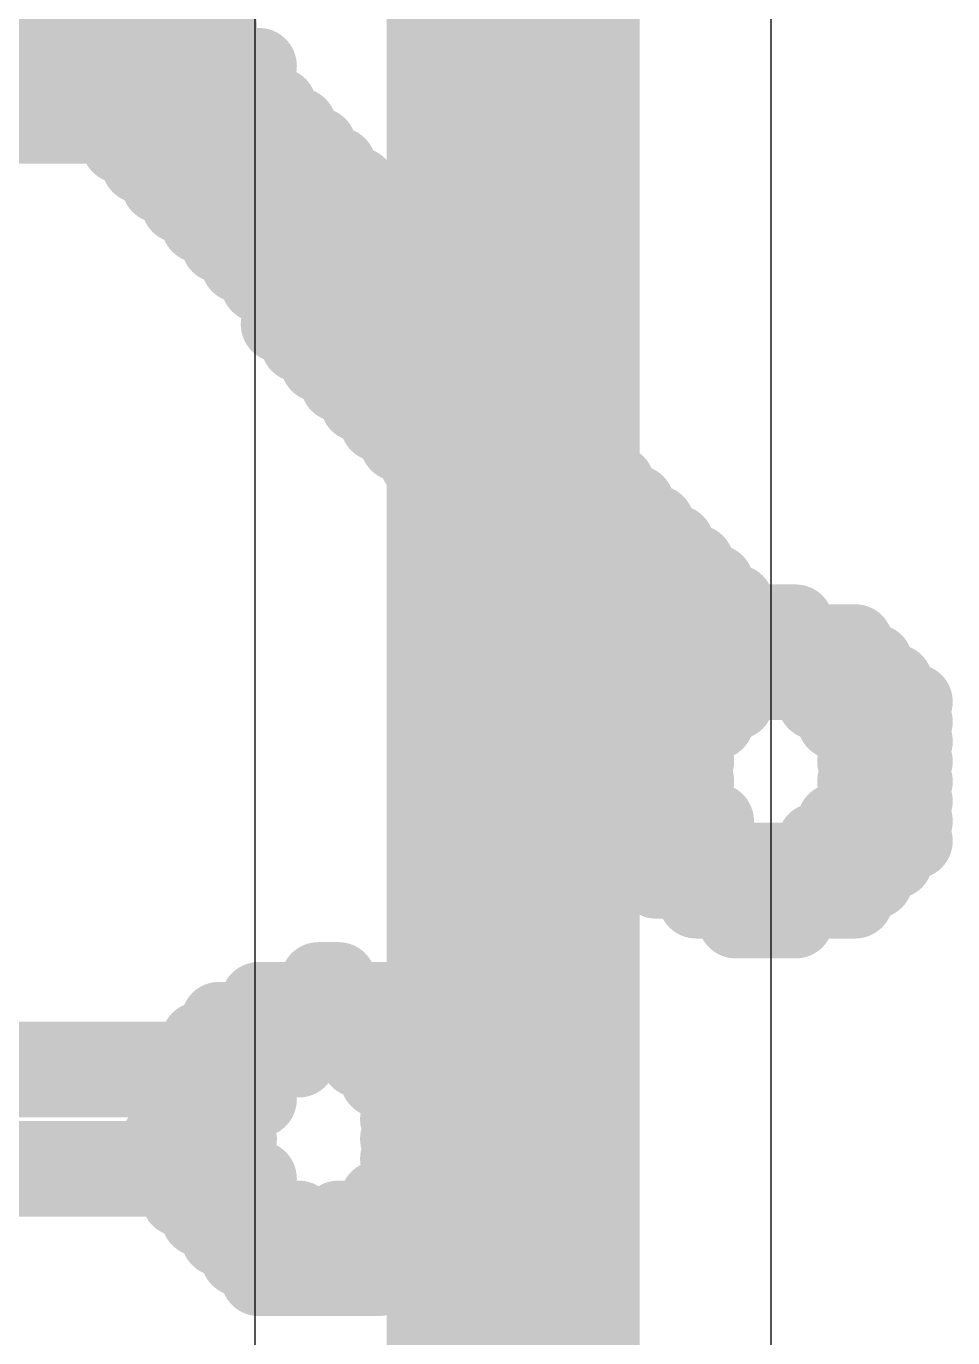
# Model space of a CAD drawing. Header units: inches. Extents: x -4 to 389, y 0 to 108.
# Drawn here: x 37.831 to 38.761, y 7.772 to 9.088 of the extents above; entities that cross this region are included whole.
import ezdxf

# ---------------------------------------------------------------- set-up
doc = ezdxf.new("R2010")
doc.units = ezdxf.units.IN
doc.layers.add('Bottom Overlay', color=54, linetype='Continuous')
doc.layers.add('Signal_2', color=76, linetype='Continuous')

msp = doc.modelspace()

# ---------------------------------------------------------------- linework, layer by layer
at = {"layer": 'Bottom Overlay'}
for points in [[(37.1673, 9.1077, 0.0762, 0.0762, 0), (38.0048, 9.1077, 0.0762, 0.0762, 0)], [(37.1673, 9.0877, 0.0762, 0.0762, 0), (38.0247, 9.0877, 0.0762, 0.0762, 0)], [(37.1673, 9.0678, 0.0762, 0.0762, 0), (38.0247, 9.0678, 0.0762, 0.0762, 0)], [(37.9849, 9.0479, 0.0762, 0.0762, 0), (38.0646, 9.0479, 0.0762, 0.0762, 0)], [(38.0048, 9.0279, 0.0762, 0.0762, 0), (38.0646, 9.0279, 0.0762, 0.0762, 0)], [(37.1873, 9.008, 0.0762, 0.0762, 0), (37.9649, 9.008, 0.0762, 0.0762, 0)], [(38.0247, 9.008, 0.0762, 0.0762, 0), (38.0846, 9.008, 0.0762, 0.0762, 0)], [(37.1873, 8.988, 0.0762, 0.0762, 0), (37.9649, 8.988, 0.0762, 0.0762, 0)], [(38.0447, 8.988, 0.0762, 0.0762, 0), (38.1045, 8.988, 0.0762, 0.0762, 0)], [(37.925, 8.9681, 0.0762, 0.0762, 0), (37.9849, 8.9681, 0.0762, 0.0762, 0)], [(38.0646, 8.9681, 0.0762, 0.0762, 0), (38.1245, 8.9681, 0.0762, 0.0762, 0)], [(37.945, 8.9482, 0.0762, 0.0762, 0), (38.0048, 8.9482, 0.0762, 0.0762, 0)], [(38.0846, 8.9482, 0.0762, 0.0762, 0), (38.1444, 8.9482, 0.0762, 0.0762, 0)], [(37.9649, 8.9282, 0.0762, 0.0762, 0), (38.0247, 8.9282, 0.0762, 0.0762, 0)], [(38.1045, 8.9282, 0.0762, 0.0762, 0), (38.1643, 8.9282, 0.0762, 0.0762, 0)], [(37.9849, 8.9083, 0.0762, 0.0762, 0), (38.0447, 8.9083, 0.0762, 0.0762, 0)], [(38.1045, 8.9083, 0.0762, 0.0762, 0), (38.1843, 8.9083, 0.0762, 0.0762, 0)], [(38.0048, 8.8883, 0.0762, 0.0762, 0), (38.0646, 8.8883, 0.0762, 0.0762, 0)], [(38.1245, 8.8883, 0.0762, 0.0762, 0), (38.2042, 8.8883, 0.0762, 0.0762, 0)], [(38.0247, 8.8684, 0.0762, 0.0762, 0), (38.0846, 8.8684, 0.0762, 0.0762, 0)], [(38.1444, 8.8684, 0.0762, 0.0762, 0), (38.2242, 8.8684, 0.0762, 0.0762, 0)], [(38.0447, 8.8485, 0.0762, 0.0762, 0), (38.1045, 8.8485, 0.0762, 0.0762, 0)], [(38.1643, 8.8485, 0.0762, 0.0762, 0), (38.2242, 8.8485, 0.0762, 0.0762, 0)], [(38.0646, 8.8285, 0.0762, 0.0762, 0), (38.1245, 8.8285, 0.0762, 0.0762, 0)], [(38.1843, 8.8285, 0.0762, 0.0762, 0), (38.2441, 8.8285, 0.0762, 0.0762, 0)], [(38.0846, 8.8086, 0.0762, 0.0762, 0), (38.1444, 8.8086, 0.0762, 0.0762, 0)], [(38.2042, 8.8086, 0.0762, 0.0762, 0), (38.264, 8.8086, 0.0762, 0.0762, 0)], [(38.0846, 8.7886, 0.0762, 0.0762, 0), (38.1643, 8.7886, 0.0762, 0.0762, 0)], [(38.2242, 8.7886, 0.0762, 0.0762, 0), (38.284, 8.7886, 0.0762, 0.0762, 0)], [(38.1045, 8.7687, 0.0762, 0.0762, 0), (38.1843, 8.7687, 0.0762, 0.0762, 0)], [(38.2441, 8.7687, 0.0762, 0.0762, 0), (38.3039, 8.7687, 0.0762, 0.0762, 0)], [(38.1245, 8.7488, 0.0762, 0.0762, 0), (38.2042, 8.7488, 0.0762, 0.0762, 0)], [(38.264, 8.7488, 0.0762, 0.0762, 0), (38.3239, 8.7488, 0.0762, 0.0762, 0)], [(38.1444, 8.7288, 0.0762, 0.0762, 0), (38.2242, 8.7288, 0.0762, 0.0762, 0)], [(38.284, 8.7288, 0.0762, 0.0762, 0), (38.3438, 8.7288, 0.0762, 0.0762, 0)], [(38.1643, 8.7089, 0.0762, 0.0762, 0), (38.2242, 8.7089, 0.0762, 0.0762, 0)], [(38.284, 8.7089, 0.0762, 0.0762, 0), (38.3637, 8.7089, 0.0762, 0.0762, 0)], [(38.1843, 8.6889, 0.0762, 0.0762, 0), (38.2441, 8.6889, 0.0762, 0.0762, 0)], [(38.3239, 8.6889, 0.0762, 0.0762, 0), (38.3837, 8.6889, 0.0762, 0.0762, 0)], [(38.2042, 8.669, 0.0762, 0.0762, 0), (38.264, 8.669, 0.0762, 0.0762, 0)], [(38.3239, 8.669, 0.0762, 0.0762, 0), (38.4036, 8.669, 0.0762, 0.0762, 0)], [(38.2242, 8.6491, 0.0762, 0.0762, 0), (38.284, 8.6491, 0.0762, 0.0762, 0)], [(38.3438, 8.6491, 0.0762, 0.0762, 0), (38.4036, 8.6491, 0.0762, 0.0762, 0)], [(38.2441, 8.6291, 0.0762, 0.0762, 0), (38.3039, 8.6291, 0.0762, 0.0762, 0)], [(38.3637, 8.6291, 0.0762, 0.0762, 0), (38.4236, 8.6291, 0.0762, 0.0762, 0)], [(38.264, 8.6092, 0.0762, 0.0762, 0), (38.3239, 8.6092, 0.0762, 0.0762, 0)], [(38.3837, 8.6092, 0.0762, 0.0762, 0), (38.4435, 8.6092, 0.0762, 0.0762, 0)], [(38.284, 8.5892, 0.0762, 0.0762, 0), (38.3438, 8.5892, 0.0762, 0.0762, 0)], [(38.4036, 8.5892, 0.0762, 0.0762, 0), (38.4634, 8.5892, 0.0762, 0.0762, 0)], [(38.3039, 8.5693, 0.0762, 0.0762, 0), (38.3637, 8.5693, 0.0762, 0.0762, 0)], [(38.4236, 8.5693, 0.0762, 0.0762, 0), (38.4834, 8.5693, 0.0762, 0.0762, 0)], [(38.3239, 8.5494, 0.0762, 0.0762, 0), (38.3837, 8.5494, 0.0762, 0.0762, 0)], [(38.4435, 8.5494, 0.0762, 0.0762, 0), (38.5033, 8.5494, 0.0762, 0.0762, 0)], [(38.3438, 8.5294, 0.0762, 0.0762, 0), (38.4036, 8.5294, 0.0762, 0.0762, 0)], [(38.4634, 8.5294, 0.0762, 0.0762, 0), (38.5233, 8.5294, 0.0762, 0.0762, 0)], [(38.3637, 8.5095, 0.0762, 0.0762, 0), (38.4236, 8.5095, 0.0762, 0.0762, 0)], [(38.4634, 8.5095, 0.0762, 0.0762, 0), (38.5432, 8.5095, 0.0762, 0.0762, 0)], [(38.3837, 8.4895, 0.0762, 0.0762, 0), (38.4435, 8.4895, 0.0762, 0.0762, 0)], [(38.4834, 8.4895, 0.0762, 0.0762, 0), (38.603, 8.4895, 0.0762, 0.0762, 0)], [(38.3837, 8.4696, 0.0762, 0.0762, 0), (38.6628, 8.4696, 0.0762, 0.0762, 0)], [(38.4036, 8.4497, 0.0762, 0.0762, 0), (38.6828, 8.4497, 0.0762, 0.0762, 0)], [(38.4236, 8.4297, 0.0762, 0.0762, 0), (38.7027, 8.4297, 0.0762, 0.0762, 0)], [(38.4435, 8.4098, 0.0762, 0.0762, 0), (38.5432, 8.4098, 0.0762, 0.0762, 0)], [(38.623, 8.4098, 0.0762, 0.0762, 0), (38.7227, 8.4098, 0.0762, 0.0762, 0)], [(38.4435, 8.3898, 0.0762, 0.0762, 0), (38.5233, 8.3898, 0.0762, 0.0762, 0)], [(38.6429, 8.3898, 0.0762, 0.0762, 0), (38.7227, 8.3898, 0.0762, 0.0762, 0)], [(38.4236, 8.3699, 0.0762, 0.0762, 0), (38.5033, 8.3699, 0.0762, 0.0762, 0)], [(38.6628, 8.3699, 0.0762, 0.0762, 0), (38.7227, 8.3699, 0.0762, 0.0762, 0)], [(38.4236, 8.35, 0.0762, 0.0762, 0), (38.5033, 8.35, 0.0762, 0.0762, 0)], [(38.6628, 8.35, 0.0762, 0.0762, 0), (38.7227, 8.35, 0.0762, 0.0762, 0)], [(38.4236, 8.33, 0.0762, 0.0762, 0), (38.5033, 8.33, 0.0762, 0.0762, 0)], [(38.6628, 8.33, 0.0762, 0.0762, 0), (38.7227, 8.33, 0.0762, 0.0762, 0)], [(38.4236, 8.3101, 0.0762, 0.0762, 0), (38.5033, 8.3101, 0.0762, 0.0762, 0)], [(38.6628, 8.3101, 0.0762, 0.0762, 0), (38.7227, 8.3101, 0.0762, 0.0762, 0)], [(38.4435, 8.2901, 0.0762, 0.0762, 0), (38.5233, 8.2901, 0.0762, 0.0762, 0)], [(38.6429, 8.2901, 0.0762, 0.0762, 0), (38.7227, 8.2901, 0.0762, 0.0762, 0)], [(38.4435, 8.2702, 0.0762, 0.0762, 0), (38.5233, 8.2702, 0.0762, 0.0762, 0)], [(38.623, 8.2702, 0.0762, 0.0762, 0), (38.7227, 8.2702, 0.0762, 0.0762, 0)], [(38.4634, 8.2503, 0.0762, 0.0762, 0), (38.7027, 8.2503, 0.0762, 0.0762, 0)], [(38.4634, 8.2303, 0.0762, 0.0762, 0), (38.6828, 8.2303, 0.0762, 0.0762, 0)], [(38.5033, 8.2104, 0.0762, 0.0762, 0), (38.6628, 8.2104, 0.0762, 0.0762, 0)], [(38.5432, 8.1904, 0.0762, 0.0762, 0), (38.603, 8.1904, 0.0762, 0.0762, 0)], [(38.1245, 8.1306, 0.0762, 0.0762, 0), (38.1444, 8.1306, 0.0762, 0.0762, 0)], [(38.0646, 8.1107, 0.0762, 0.0762, 0), (38.2042, 8.1107, 0.0762, 0.0762, 0)], [(38.0247, 8.0907, 0.0762, 0.0762, 0), (38.2242, 8.0907, 0.0762, 0.0762, 0)], [(38.0048, 8.0708, 0.0762, 0.0762, 0), (38.2441, 8.0708, 0.0762, 0.0762, 0)], [(37.7256, 8.0509, 0.0762, 0.0762, 0), (38.1045, 8.0509, 0.0762, 0.0762, 0)], [(38.1643, 8.0509, 0.0762, 0.0762, 0), (38.264, 8.0509, 0.0762, 0.0762, 0)], [(37.7456, 8.0309, 0.0762, 0.0762, 0), (38.0646, 8.0309, 0.0762, 0.0762, 0)], [(38.1843, 8.0309, 0.0762, 0.0762, 0), (38.264, 8.0309, 0.0762, 0.0762, 0)], [(37.9849, 8.011, 0.0762, 0.0762, 0), (38.0646, 8.011, 0.0762, 0.0762, 0)], [(38.2042, 8.011, 0.0762, 0.0762, 0), (38.284, 8.011, 0.0762, 0.0762, 0)], [(37.9849, 7.991, 0.0762, 0.0762, 0), (38.0447, 7.991, 0.0762, 0.0762, 0)], [(38.2042, 7.991, 0.0762, 0.0762, 0), (38.284, 7.991, 0.0762, 0.0762, 0)], [(37.9649, 7.9711, 0.0762, 0.0762, 0), (38.0447, 7.9711, 0.0762, 0.0762, 0)], [(38.2042, 7.9711, 0.0762, 0.0762, 0), (38.284, 7.9711, 0.0762, 0.0762, 0)], [(37.7057, 7.9511, 0.0762, 0.0762, 0), (38.0447, 7.9511, 0.0762, 0.0762, 0)], [(38.2042, 7.9511, 0.0762, 0.0762, 0), (38.284, 7.9511, 0.0762, 0.0762, 0)], [(37.7057, 7.9312, 0.0762, 0.0762, 0), (38.0646, 7.9312, 0.0762, 0.0762, 0)], [(38.2042, 7.9312, 0.0762, 0.0762, 0), (38.264, 7.9312, 0.0762, 0.0762, 0)], [(37.9849, 7.9113, 0.0762, 0.0762, 0), (38.0646, 7.9113, 0.0762, 0.0762, 0)], [(38.1843, 7.9113, 0.0762, 0.0762, 0), (38.264, 7.9113, 0.0762, 0.0762, 0)], [(38.0048, 7.8913, 0.0762, 0.0762, 0), (38.1045, 7.8913, 0.0762, 0.0762, 0)], [(38.1444, 7.8913, 0.0762, 0.0762, 0), (38.264, 7.8913, 0.0762, 0.0762, 0)], [(38.0247, 7.8714, 0.0762, 0.0762, 0), (38.2441, 7.8714, 0.0762, 0.0762, 0)], [(38.0447, 7.8514, 0.0762, 0.0762, 0), (38.2242, 7.8514, 0.0762, 0.0762, 0)], [(38.0646, 7.8315, 0.0762, 0.0762, 0), (38.1843, 7.8315, 0.0762, 0.0762, 0)]]:
    msp.add_lwpolyline(points, format="xyseb", dxfattribs=at)
for points in [[(37.9858, 9.1077, 0.0381, 0.0381, 1), (38.0239, 9.1077, 0.0381, 0.0381, 1)], [(38.0057, 9.0877, 0.0381, 0.0381, 1), (38.0438, 9.0877, 0.0381, 0.0381, 1)], [(38.0057, 9.0678, 0.0381, 0.0381, 1), (38.0438, 9.0678, 0.0381, 0.0381, 1)], [(37.9658, 9.0479, 0.0381, 0.0381, 1), (38.0039, 9.0479, 0.0381, 0.0381, 1)], [(38.0456, 9.0479, 0.0381, 0.0381, 1), (38.0837, 9.0479, 0.0381, 0.0381, 1)], [(37.9858, 9.0279, 0.0381, 0.0381, 1), (38.0239, 9.0279, 0.0381, 0.0381, 1)], [(38.0456, 9.0279, 0.0381, 0.0381, 1), (38.0837, 9.0279, 0.0381, 0.0381, 1)], [(37.9459, 9.008, 0.0381, 0.0381, 1), (37.984, 9.008, 0.0381, 0.0381, 1)], [(38.0057, 9.008, 0.0381, 0.0381, 1), (38.0438, 9.008, 0.0381, 0.0381, 1)], [(38.0655, 9.008, 0.0381, 0.0381, 1), (38.1036, 9.008, 0.0381, 0.0381, 1)], [(37.9459, 8.988, 0.0381, 0.0381, 1), (37.984, 8.988, 0.0381, 0.0381, 1)], [(38.0256, 8.988, 0.0381, 0.0381, 1), (38.0637, 8.988, 0.0381, 0.0381, 1)], [(38.0855, 8.988, 0.0381, 0.0381, 1), (38.1236, 8.988, 0.0381, 0.0381, 1)], [(37.906, 8.9681, 0.0381, 0.0381, 1), (37.9441, 8.9681, 0.0381, 0.0381, 1)], [(37.9658, 8.9681, 0.0381, 0.0381, 1), (38.0039, 8.9681, 0.0381, 0.0381, 1)], [(38.0456, 8.9681, 0.0381, 0.0381, 1), (38.0837, 8.9681, 0.0381, 0.0381, 1)], [(38.1054, 8.9681, 0.0381, 0.0381, 1), (38.1435, 8.9681, 0.0381, 0.0381, 1)], [(37.9259, 8.9482, 0.0381, 0.0381, 1), (37.964, 8.9482, 0.0381, 0.0381, 1)], [(37.9858, 8.9482, 0.0381, 0.0381, 1), (38.0239, 8.9482, 0.0381, 0.0381, 1)], [(38.0655, 8.9482, 0.0381, 0.0381, 1), (38.1036, 8.9482, 0.0381, 0.0381, 1)], [(38.1253, 8.9482, 0.0381, 0.0381, 1), (38.1634, 8.9482, 0.0381, 0.0381, 1)], [(37.9459, 8.9282, 0.0381, 0.0381, 1), (37.984, 8.9282, 0.0381, 0.0381, 1)], [(38.0057, 8.9282, 0.0381, 0.0381, 1), (38.0438, 8.9282, 0.0381, 0.0381, 1)], [(38.0855, 8.9282, 0.0381, 0.0381, 1), (38.1236, 8.9282, 0.0381, 0.0381, 1)], [(38.1453, 8.9282, 0.0381, 0.0381, 1), (38.1834, 8.9282, 0.0381, 0.0381, 1)], [(37.9658, 8.9083, 0.0381, 0.0381, 1), (38.0039, 8.9083, 0.0381, 0.0381, 1)], [(38.0256, 8.9083, 0.0381, 0.0381, 1), (38.0637, 8.9083, 0.0381, 0.0381, 1)], [(38.0855, 8.9083, 0.0381, 0.0381, 1), (38.1236, 8.9083, 0.0381, 0.0381, 1)], [(38.1652, 8.9083, 0.0381, 0.0381, 1), (38.2033, 8.9083, 0.0381, 0.0381, 1)], [(37.9858, 8.8883, 0.0381, 0.0381, 1), (38.0239, 8.8883, 0.0381, 0.0381, 1)], [(38.0456, 8.8883, 0.0381, 0.0381, 1), (38.0837, 8.8883, 0.0381, 0.0381, 1)], [(38.1054, 8.8883, 0.0381, 0.0381, 1), (38.1435, 8.8883, 0.0381, 0.0381, 1)], [(38.1852, 8.8883, 0.0381, 0.0381, 1), (38.2233, 8.8883, 0.0381, 0.0381, 1)], [(38.0057, 8.8684, 0.0381, 0.0381, 1), (38.0438, 8.8684, 0.0381, 0.0381, 1)], [(38.0655, 8.8684, 0.0381, 0.0381, 1), (38.1036, 8.8684, 0.0381, 0.0381, 1)], [(38.1253, 8.8684, 0.0381, 0.0381, 1), (38.1634, 8.8684, 0.0381, 0.0381, 1)], [(38.2051, 8.8684, 0.0381, 0.0381, 1), (38.2432, 8.8684, 0.0381, 0.0381, 1)], [(38.0256, 8.8485, 0.0381, 0.0381, 1), (38.0637, 8.8485, 0.0381, 0.0381, 1)], [(38.0855, 8.8485, 0.0381, 0.0381, 1), (38.1236, 8.8485, 0.0381, 0.0381, 1)], [(38.1453, 8.8485, 0.0381, 0.0381, 1), (38.1834, 8.8485, 0.0381, 0.0381, 1)], [(38.2051, 8.8485, 0.0381, 0.0381, 1), (38.2432, 8.8485, 0.0381, 0.0381, 1)], [(38.0456, 8.8285, 0.0381, 0.0381, 1), (38.0837, 8.8285, 0.0381, 0.0381, 1)], [(38.1054, 8.8285, 0.0381, 0.0381, 1), (38.1435, 8.8285, 0.0381, 0.0381, 1)], [(38.1652, 8.8285, 0.0381, 0.0381, 1), (38.2033, 8.8285, 0.0381, 0.0381, 1)], [(38.225, 8.8285, 0.0381, 0.0381, 1), (38.2631, 8.8285, 0.0381, 0.0381, 1)], [(38.0655, 8.8086, 0.0381, 0.0381, 1), (38.1036, 8.8086, 0.0381, 0.0381, 1)], [(38.1253, 8.8086, 0.0381, 0.0381, 1), (38.1634, 8.8086, 0.0381, 0.0381, 1)], [(38.1852, 8.8086, 0.0381, 0.0381, 1), (38.2233, 8.8086, 0.0381, 0.0381, 1)], [(38.245, 8.8086, 0.0381, 0.0381, 1), (38.2831, 8.8086, 0.0381, 0.0381, 1)], [(38.0655, 8.7886, 0.0381, 0.0381, 1), (38.1036, 8.7886, 0.0381, 0.0381, 1)], [(38.1453, 8.7886, 0.0381, 0.0381, 1), (38.1834, 8.7886, 0.0381, 0.0381, 1)], [(38.2051, 8.7886, 0.0381, 0.0381, 1), (38.2432, 8.7886, 0.0381, 0.0381, 1)], [(38.2649, 8.7886, 0.0381, 0.0381, 1), (38.303, 8.7886, 0.0381, 0.0381, 1)], [(38.0855, 8.7687, 0.0381, 0.0381, 1), (38.1236, 8.7687, 0.0381, 0.0381, 1)], [(38.1652, 8.7687, 0.0381, 0.0381, 1), (38.2033, 8.7687, 0.0381, 0.0381, 1)], [(38.225, 8.7687, 0.0381, 0.0381, 1), (38.2631, 8.7687, 0.0381, 0.0381, 1)], [(38.2849, 8.7687, 0.0381, 0.0381, 1), (38.323, 8.7687, 0.0381, 0.0381, 1)], [(38.1054, 8.7488, 0.0381, 0.0381, 1), (38.1435, 8.7488, 0.0381, 0.0381, 1)], [(38.1852, 8.7488, 0.0381, 0.0381, 1), (38.2233, 8.7488, 0.0381, 0.0381, 1)], [(38.245, 8.7488, 0.0381, 0.0381, 1), (38.2831, 8.7488, 0.0381, 0.0381, 1)], [(38.3048, 8.7488, 0.0381, 0.0381, 1), (38.3429, 8.7488, 0.0381, 0.0381, 1)], [(38.1253, 8.7288, 0.0381, 0.0381, 1), (38.1634, 8.7288, 0.0381, 0.0381, 1)], [(38.2051, 8.7288, 0.0381, 0.0381, 1), (38.2432, 8.7288, 0.0381, 0.0381, 1)], [(38.2649, 8.7288, 0.0381, 0.0381, 1), (38.303, 8.7288, 0.0381, 0.0381, 1)], [(38.3247, 8.7288, 0.0381, 0.0381, 1), (38.3628, 8.7288, 0.0381, 0.0381, 1)], [(38.1453, 8.7089, 0.0381, 0.0381, 1), (38.1834, 8.7089, 0.0381, 0.0381, 1)], [(38.2051, 8.7089, 0.0381, 0.0381, 1), (38.2432, 8.7089, 0.0381, 0.0381, 1)], [(38.2649, 8.7089, 0.0381, 0.0381, 1), (38.303, 8.7089, 0.0381, 0.0381, 1)], [(38.3447, 8.7089, 0.0381, 0.0381, 1), (38.3828, 8.7089, 0.0381, 0.0381, 1)], [(38.1652, 8.6889, 0.0381, 0.0381, 1), (38.2033, 8.6889, 0.0381, 0.0381, 1)], [(38.225, 8.6889, 0.0381, 0.0381, 1), (38.2631, 8.6889, 0.0381, 0.0381, 1)], [(38.3048, 8.6889, 0.0381, 0.0381, 1), (38.3429, 8.6889, 0.0381, 0.0381, 1)], [(38.3646, 8.6889, 0.0381, 0.0381, 1), (38.4027, 8.6889, 0.0381, 0.0381, 1)], [(38.1852, 8.669, 0.0381, 0.0381, 1), (38.2233, 8.669, 0.0381, 0.0381, 1)], [(38.245, 8.669, 0.0381, 0.0381, 1), (38.2831, 8.669, 0.0381, 0.0381, 1)], [(38.3048, 8.669, 0.0381, 0.0381, 1), (38.3429, 8.669, 0.0381, 0.0381, 1)], [(38.3846, 8.669, 0.0381, 0.0381, 1), (38.4227, 8.669, 0.0381, 0.0381, 1)], [(38.2051, 8.6491, 0.0381, 0.0381, 1), (38.2432, 8.6491, 0.0381, 0.0381, 1)], [(38.2649, 8.6491, 0.0381, 0.0381, 1), (38.303, 8.6491, 0.0381, 0.0381, 1)], [(38.3247, 8.6491, 0.0381, 0.0381, 1), (38.3628, 8.6491, 0.0381, 0.0381, 1)], [(38.3846, 8.6491, 0.0381, 0.0381, 1), (38.4227, 8.6491, 0.0381, 0.0381, 1)], [(38.225, 8.6291, 0.0381, 0.0381, 1), (38.2631, 8.6291, 0.0381, 0.0381, 1)], [(38.2849, 8.6291, 0.0381, 0.0381, 1), (38.323, 8.6291, 0.0381, 0.0381, 1)], [(38.3447, 8.6291, 0.0381, 0.0381, 1), (38.3828, 8.6291, 0.0381, 0.0381, 1)], [(38.4045, 8.6291, 0.0381, 0.0381, 1), (38.4426, 8.6291, 0.0381, 0.0381, 1)], [(38.245, 8.6092, 0.0381, 0.0381, 1), (38.2831, 8.6092, 0.0381, 0.0381, 1)], [(38.3048, 8.6092, 0.0381, 0.0381, 1), (38.3429, 8.6092, 0.0381, 0.0381, 1)], [(38.3646, 8.6092, 0.0381, 0.0381, 1), (38.4027, 8.6092, 0.0381, 0.0381, 1)], [(38.4244, 8.6092, 0.0381, 0.0381, 1), (38.4625, 8.6092, 0.0381, 0.0381, 1)], [(38.2649, 8.5892, 0.0381, 0.0381, 1), (38.303, 8.5892, 0.0381, 0.0381, 1)], [(38.3247, 8.5892, 0.0381, 0.0381, 1), (38.3628, 8.5892, 0.0381, 0.0381, 1)], [(38.3846, 8.5892, 0.0381, 0.0381, 1), (38.4227, 8.5892, 0.0381, 0.0381, 1)], [(38.4444, 8.5892, 0.0381, 0.0381, 1), (38.4825, 8.5892, 0.0381, 0.0381, 1)], [(38.2849, 8.5693, 0.0381, 0.0381, 1), (38.323, 8.5693, 0.0381, 0.0381, 1)], [(38.3447, 8.5693, 0.0381, 0.0381, 1), (38.3828, 8.5693, 0.0381, 0.0381, 1)], [(38.4045, 8.5693, 0.0381, 0.0381, 1), (38.4426, 8.5693, 0.0381, 0.0381, 1)], [(38.4643, 8.5693, 0.0381, 0.0381, 1), (38.5024, 8.5693, 0.0381, 0.0381, 1)], [(38.3048, 8.5494, 0.0381, 0.0381, 1), (38.3429, 8.5494, 0.0381, 0.0381, 1)], [(38.3646, 8.5494, 0.0381, 0.0381, 1), (38.4027, 8.5494, 0.0381, 0.0381, 1)], [(38.4244, 8.5494, 0.0381, 0.0381, 1), (38.4625, 8.5494, 0.0381, 0.0381, 1)], [(38.4843, 8.5494, 0.0381, 0.0381, 1), (38.5224, 8.5494, 0.0381, 0.0381, 1)], [(38.3247, 8.5294, 0.0381, 0.0381, 1), (38.3628, 8.5294, 0.0381, 0.0381, 1)], [(38.3846, 8.5294, 0.0381, 0.0381, 1), (38.4227, 8.5294, 0.0381, 0.0381, 1)], [(38.4444, 8.5294, 0.0381, 0.0381, 1), (38.4825, 8.5294, 0.0381, 0.0381, 1)], [(38.5042, 8.5294, 0.0381, 0.0381, 1), (38.5423, 8.5294, 0.0381, 0.0381, 1)], [(38.3447, 8.5095, 0.0381, 0.0381, 1), (38.3828, 8.5095, 0.0381, 0.0381, 1)], [(38.4045, 8.5095, 0.0381, 0.0381, 1), (38.4426, 8.5095, 0.0381, 0.0381, 1)], [(38.4444, 8.5095, 0.0381, 0.0381, 1), (38.4825, 8.5095, 0.0381, 0.0381, 1)], [(38.5241, 8.5095, 0.0381, 0.0381, 1), (38.5622, 8.5095, 0.0381, 0.0381, 1)], [(38.3646, 8.4895, 0.0381, 0.0381, 1), (38.4027, 8.4895, 0.0381, 0.0381, 1)], [(38.4244, 8.4895, 0.0381, 0.0381, 1), (38.4625, 8.4895, 0.0381, 0.0381, 1)], [(38.4643, 8.4895, 0.0381, 0.0381, 1), (38.5024, 8.4895, 0.0381, 0.0381, 1)], [(38.584, 8.4895, 0.0381, 0.0381, 1), (38.6221, 8.4895, 0.0381, 0.0381, 1)], [(38.3646, 8.4696, 0.0381, 0.0381, 1), (38.4027, 8.4696, 0.0381, 0.0381, 1)], [(38.6438, 8.4696, 0.0381, 0.0381, 1), (38.6819, 8.4696, 0.0381, 0.0381, 1)], [(38.3846, 8.4497, 0.0381, 0.0381, 1), (38.4227, 8.4497, 0.0381, 0.0381, 1)], [(38.6637, 8.4497, 0.0381, 0.0381, 1), (38.7018, 8.4497, 0.0381, 0.0381, 1)], [(38.4045, 8.4297, 0.0381, 0.0381, 1), (38.4426, 8.4297, 0.0381, 0.0381, 1)], [(38.6837, 8.4297, 0.0381, 0.0381, 1), (38.7218, 8.4297, 0.0381, 0.0381, 1)], [(38.4244, 8.4098, 0.0381, 0.0381, 1), (38.4625, 8.4098, 0.0381, 0.0381, 1)], [(38.5241, 8.4098, 0.0381, 0.0381, 1), (38.5622, 8.4098, 0.0381, 0.0381, 1)], [(38.6039, 8.4098, 0.0381, 0.0381, 1), (38.642, 8.4098, 0.0381, 0.0381, 1)], [(38.7036, 8.4098, 0.0381, 0.0381, 1), (38.7417, 8.4098, 0.0381, 0.0381, 1)], [(38.4244, 8.3898, 0.0381, 0.0381, 1), (38.4625, 8.3898, 0.0381, 0.0381, 1)], [(38.5042, 8.3898, 0.0381, 0.0381, 1), (38.5423, 8.3898, 0.0381, 0.0381, 1)], [(38.6238, 8.3898, 0.0381, 0.0381, 1), (38.6619, 8.3898, 0.0381, 0.0381, 1)], [(38.7036, 8.3898, 0.0381, 0.0381, 1), (38.7417, 8.3898, 0.0381, 0.0381, 1)], [(38.4045, 8.3699, 0.0381, 0.0381, 1), (38.4426, 8.3699, 0.0381, 0.0381, 1)], [(38.4843, 8.3699, 0.0381, 0.0381, 1), (38.5224, 8.3699, 0.0381, 0.0381, 1)], [(38.6438, 8.3699, 0.0381, 0.0381, 1), (38.6819, 8.3699, 0.0381, 0.0381, 1)], [(38.7036, 8.3699, 0.0381, 0.0381, 1), (38.7417, 8.3699, 0.0381, 0.0381, 1)], [(38.4045, 8.35, 0.0381, 0.0381, 1), (38.4426, 8.35, 0.0381, 0.0381, 1)], [(38.4843, 8.35, 0.0381, 0.0381, 1), (38.5224, 8.35, 0.0381, 0.0381, 1)], [(38.6438, 8.35, 0.0381, 0.0381, 1), (38.6819, 8.35, 0.0381, 0.0381, 1)], [(38.7036, 8.35, 0.0381, 0.0381, 1), (38.7417, 8.35, 0.0381, 0.0381, 1)], [(38.4045, 8.33, 0.0381, 0.0381, 1), (38.4426, 8.33, 0.0381, 0.0381, 1)], [(38.4843, 8.33, 0.0381, 0.0381, 1), (38.5224, 8.33, 0.0381, 0.0381, 1)], [(38.6438, 8.33, 0.0381, 0.0381, 1), (38.6819, 8.33, 0.0381, 0.0381, 1)], [(38.7036, 8.33, 0.0381, 0.0381, 1), (38.7417, 8.33, 0.0381, 0.0381, 1)], [(38.4045, 8.3101, 0.0381, 0.0381, 1), (38.4426, 8.3101, 0.0381, 0.0381, 1)], [(38.4843, 8.3101, 0.0381, 0.0381, 1), (38.5224, 8.3101, 0.0381, 0.0381, 1)], [(38.6438, 8.3101, 0.0381, 0.0381, 1), (38.6819, 8.3101, 0.0381, 0.0381, 1)], [(38.7036, 8.3101, 0.0381, 0.0381, 1), (38.7417, 8.3101, 0.0381, 0.0381, 1)], [(38.4244, 8.2901, 0.0381, 0.0381, 1), (38.4625, 8.2901, 0.0381, 0.0381, 1)], [(38.5042, 8.2901, 0.0381, 0.0381, 1), (38.5423, 8.2901, 0.0381, 0.0381, 1)], [(38.6238, 8.2901, 0.0381, 0.0381, 1), (38.6619, 8.2901, 0.0381, 0.0381, 1)], [(38.7036, 8.2901, 0.0381, 0.0381, 1), (38.7417, 8.2901, 0.0381, 0.0381, 1)], [(38.4244, 8.2702, 0.0381, 0.0381, 1), (38.4625, 8.2702, 0.0381, 0.0381, 1)], [(38.5042, 8.2702, 0.0381, 0.0381, 1), (38.5423, 8.2702, 0.0381, 0.0381, 1)], [(38.6039, 8.2702, 0.0381, 0.0381, 1), (38.642, 8.2702, 0.0381, 0.0381, 1)], [(38.7036, 8.2702, 0.0381, 0.0381, 1), (38.7417, 8.2702, 0.0381, 0.0381, 1)], [(38.4444, 8.2503, 0.0381, 0.0381, 1), (38.4825, 8.2503, 0.0381, 0.0381, 1)], [(38.6837, 8.2503, 0.0381, 0.0381, 1), (38.7218, 8.2503, 0.0381, 0.0381, 1)], [(38.4444, 8.2303, 0.0381, 0.0381, 1), (38.4825, 8.2303, 0.0381, 0.0381, 1)], [(38.6637, 8.2303, 0.0381, 0.0381, 1), (38.7018, 8.2303, 0.0381, 0.0381, 1)], [(38.4843, 8.2104, 0.0381, 0.0381, 1), (38.5224, 8.2104, 0.0381, 0.0381, 1)], [(38.6438, 8.2104, 0.0381, 0.0381, 1), (38.6819, 8.2104, 0.0381, 0.0381, 1)], [(38.5241, 8.1904, 0.0381, 0.0381, 1), (38.5622, 8.1904, 0.0381, 0.0381, 1)], [(38.584, 8.1904, 0.0381, 0.0381, 1), (38.6221, 8.1904, 0.0381, 0.0381, 1)], [(38.1054, 8.1306, 0.0381, 0.0381, 1), (38.1435, 8.1306, 0.0381, 0.0381, 1)], [(38.1253, 8.1306, 0.0381, 0.0381, 1), (38.1634, 8.1306, 0.0381, 0.0381, 1)], [(38.0456, 8.1107, 0.0381, 0.0381, 1), (38.0837, 8.1107, 0.0381, 0.0381, 1)], [(38.1852, 8.1107, 0.0381, 0.0381, 1), (38.2233, 8.1107, 0.0381, 0.0381, 1)], [(38.0057, 8.0907, 0.0381, 0.0381, 1), (38.0438, 8.0907, 0.0381, 0.0381, 1)], [(38.2051, 8.0907, 0.0381, 0.0381, 1), (38.2432, 8.0907, 0.0381, 0.0381, 1)], [(37.9858, 8.0708, 0.0381, 0.0381, 1), (38.0239, 8.0708, 0.0381, 0.0381, 1)], [(38.225, 8.0708, 0.0381, 0.0381, 1), (38.2631, 8.0708, 0.0381, 0.0381, 1)], [(38.0855, 8.0509, 0.0381, 0.0381, 1), (38.1236, 8.0509, 0.0381, 0.0381, 1)], [(38.1453, 8.0509, 0.0381, 0.0381, 1), (38.1834, 8.0509, 0.0381, 0.0381, 1)], [(38.245, 8.0509, 0.0381, 0.0381, 1), (38.2831, 8.0509, 0.0381, 0.0381, 1)], [(38.0456, 8.0309, 0.0381, 0.0381, 1), (38.0837, 8.0309, 0.0381, 0.0381, 1)], [(38.1652, 8.0309, 0.0381, 0.0381, 1), (38.2033, 8.0309, 0.0381, 0.0381, 1)], [(38.245, 8.0309, 0.0381, 0.0381, 1), (38.2831, 8.0309, 0.0381, 0.0381, 1)], [(37.9658, 8.011, 0.0381, 0.0381, 1), (38.0039, 8.011, 0.0381, 0.0381, 1)], [(38.0456, 8.011, 0.0381, 0.0381, 1), (38.0837, 8.011, 0.0381, 0.0381, 1)], [(38.1852, 8.011, 0.0381, 0.0381, 1), (38.2233, 8.011, 0.0381, 0.0381, 1)], [(38.2649, 8.011, 0.0381, 0.0381, 1), (38.303, 8.011, 0.0381, 0.0381, 1)], [(37.9658, 7.991, 0.0381, 0.0381, 1), (38.0039, 7.991, 0.0381, 0.0381, 1)], [(38.0256, 7.991, 0.0381, 0.0381, 1), (38.0637, 7.991, 0.0381, 0.0381, 1)], [(38.1852, 7.991, 0.0381, 0.0381, 1), (38.2233, 7.991, 0.0381, 0.0381, 1)], [(38.2649, 7.991, 0.0381, 0.0381, 1), (38.303, 7.991, 0.0381, 0.0381, 1)], [(37.9459, 7.9711, 0.0381, 0.0381, 1), (37.984, 7.9711, 0.0381, 0.0381, 1)], [(38.0256, 7.9711, 0.0381, 0.0381, 1), (38.0637, 7.9711, 0.0381, 0.0381, 1)], [(38.1852, 7.9711, 0.0381, 0.0381, 1), (38.2233, 7.9711, 0.0381, 0.0381, 1)], [(38.2649, 7.9711, 0.0381, 0.0381, 1), (38.303, 7.9711, 0.0381, 0.0381, 1)], [(38.0256, 7.9511, 0.0381, 0.0381, 1), (38.0637, 7.9511, 0.0381, 0.0381, 1)], [(38.1852, 7.9511, 0.0381, 0.0381, 1), (38.2233, 7.9511, 0.0381, 0.0381, 1)], [(38.2649, 7.9511, 0.0381, 0.0381, 1), (38.303, 7.9511, 0.0381, 0.0381, 1)], [(38.0456, 7.9312, 0.0381, 0.0381, 1), (38.0837, 7.9312, 0.0381, 0.0381, 1)], [(38.1852, 7.9312, 0.0381, 0.0381, 1), (38.2233, 7.9312, 0.0381, 0.0381, 1)], [(38.245, 7.9312, 0.0381, 0.0381, 1), (38.2831, 7.9312, 0.0381, 0.0381, 1)], [(37.9658, 7.9113, 0.0381, 0.0381, 1), (38.0039, 7.9113, 0.0381, 0.0381, 1)], [(38.0456, 7.9113, 0.0381, 0.0381, 1), (38.0837, 7.9113, 0.0381, 0.0381, 1)], [(38.1652, 7.9113, 0.0381, 0.0381, 1), (38.2033, 7.9113, 0.0381, 0.0381, 1)], [(38.245, 7.9113, 0.0381, 0.0381, 1), (38.2831, 7.9113, 0.0381, 0.0381, 1)], [(37.9858, 7.8913, 0.0381, 0.0381, 1), (38.0239, 7.8913, 0.0381, 0.0381, 1)], [(38.0855, 7.8913, 0.0381, 0.0381, 1), (38.1236, 7.8913, 0.0381, 0.0381, 1)], [(38.1253, 7.8913, 0.0381, 0.0381, 1), (38.1634, 7.8913, 0.0381, 0.0381, 1)], [(38.245, 7.8913, 0.0381, 0.0381, 1), (38.2831, 7.8913, 0.0381, 0.0381, 1)], [(38.0057, 7.8714, 0.0381, 0.0381, 1), (38.0438, 7.8714, 0.0381, 0.0381, 1)], [(38.225, 7.8714, 0.0381, 0.0381, 1), (38.2631, 7.8714, 0.0381, 0.0381, 1)], [(38.0256, 7.8514, 0.0381, 0.0381, 1), (38.0637, 7.8514, 0.0381, 0.0381, 1)], [(38.2051, 7.8514, 0.0381, 0.0381, 1), (38.2432, 7.8514, 0.0381, 0.0381, 1)], [(38.0456, 7.8315, 0.0381, 0.0381, 1), (38.0837, 7.8315, 0.0381, 0.0381, 1)], [(38.1652, 7.8315, 0.0381, 0.0381, 1), (38.2033, 7.8315, 0.0381, 0.0381, 1)]]:
    msp.add_lwpolyline(points, format="xyseb", close=True, dxfattribs=at)
at = {"layer": 'Signal_2'}
for p, q in [((38.0607, 12.4371), (38.0607, 3.4945)), ((38.5787, 3.4945), (38.5787, 12.3299))]:
    msp.add_line(p, q, dxfattribs=at)
msp.add_lwpolyline([(38.3197, 3.1496, 0.254, 0.254, 0), (38.3197, 12.4371, 0.254, 0.254, 0)], format="xyseb", dxfattribs=at)

doc.saveas('drawing.dxf')
